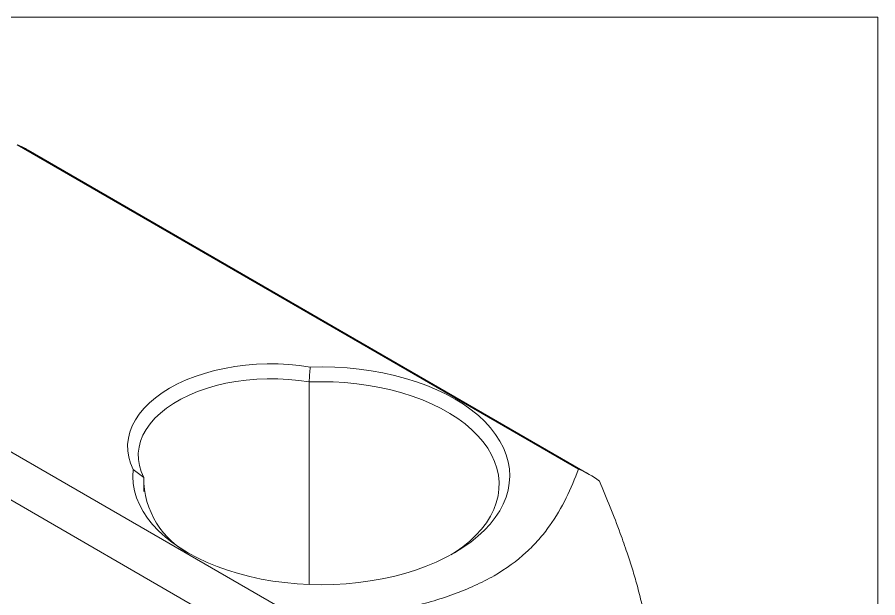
# Model space of a CAD drawing. Header units: millimetres. Extents: x 2 to 278, y 1 to 215.
# Drawn here: x 216.3 to 278, y 173.1 to 214.6 of the extents above; entities that cross this region are included whole.
import ezdxf

# ---------------------------------------------------------------- set-up
doc = ezdxf.new("R2010")
doc.units = ezdxf.units.MM

msp = doc.modelspace()

# ---------------------------------------------------------------- linework, layer by layer
at = {"color": 7, "linetype": 'Continuous', "lineweight": 0}
for p, q in [((1.579, 214.645), (277.989, 214.645)), ((277.989, 0.903), (277.989, 214.645)), ((216.303, 205.514), (256.535, 182.289)), ((257.309, 181.904), (217.078, 205.129)), ((237.258, 171.161), (197.026, 194.386)), ((235.761, 168.568), (195.529, 191.793)), ((237.222, 174.021), (237.222, 188.527)), ((225.375, 180.679), (225.375, 181.687))]:
    msp.add_line(p, q, dxfattribs=at)
at = {"color": 7, "linetype": 'Continuous', "lineweight": 0, "flags": 128}
for points in [[(224.606, 182.261), (224.422, 182.698), (224.296, 183.142), (224.229, 183.591), (224.22, 184.041), (224.271, 184.49), (224.381, 184.936), (224.548, 185.375), (224.773, 185.806), (225.054, 186.226), (225.389, 186.633), (225.777, 187.023), (226.214, 187.396), (226.699, 187.748), (227.23, 188.078), (227.801, 188.384), (228.412, 188.664), (229.057, 188.917), (229.734, 189.141), (230.438, 189.334), (231.165, 189.496), (231.912, 189.626), (232.673, 189.723), (233.445, 189.786), (234.223, 189.816), (235.003, 189.811), (235.78, 189.772), (236.549, 189.699), (237.307, 189.593)], [(237.307, 189.593), (238.188, 189.606), (239.069, 189.586), (239.946, 189.533), (240.815, 189.447), (241.672, 189.328), (242.515, 189.177), (243.338, 188.995), (244.139, 188.783), (244.914, 188.54), (245.661, 188.269), (246.375, 187.971), (247.054, 187.646), (247.694, 187.296), (248.294, 186.923), (248.85, 186.528), (249.361, 186.113), (249.824, 185.68), (250.236, 185.23), (250.598, 184.766), (250.905, 184.289), (251.159, 183.802), (251.356, 183.306), (251.498, 182.803), (251.582, 182.296), (251.608, 181.788), (251.578, 181.279), (251.489, 180.773), (251.344, 180.271), (251.143, 179.775), (250.886, 179.288), (250.574, 178.812), (250.209, 178.349), (249.793, 177.9), (249.327, 177.468), (248.813, 177.054), (248.253, 176.661), (247.651, 176.29), (247.007, 175.942), (246.326, 175.619), (245.609, 175.322), (244.861, 175.053), (244.084, 174.813), (243.281, 174.602), (242.456, 174.422), (241.613, 174.274), (240.755, 174.157), (239.885, 174.073), (239.008, 174.023), (238.127, 174.005), (237.245, 174.02), (236.368, 174.069), (235.497, 174.15), (234.638, 174.264), (233.794, 174.411), (232.967, 174.588), (232.163, 174.797), (231.384, 175.035), (230.633, 175.302), (229.915, 175.597), (229.231, 175.918), (228.584, 176.264), (227.979, 176.634), (227.416, 177.026), (226.899, 177.438), (226.429, 177.869), (226.01, 178.317), (225.641, 178.779), (225.326, 179.254), (225.065, 179.741), (224.859, 180.236), (224.71, 180.737), (224.618, 181.243), (224.583, 181.752), (224.606, 182.261)], [(237.222, 188.527), (236.488, 188.635), (235.74, 188.709), (234.985, 188.749), (234.227, 188.753), (233.471, 188.723), (232.721, 188.659), (231.982, 188.56), (231.26, 188.427), (230.558, 188.262), (229.881, 188.065), (229.233, 187.837), (228.619, 187.581), (228.042, 187.297), (227.506, 186.987), (227.014, 186.654), (226.57, 186.3), (226.176, 185.926), (225.834, 185.535), (225.548, 185.13), (225.318, 184.712), (225.147, 184.286), (225.035, 183.853), (224.983, 183.417), (224.991, 182.979), (225.059, 182.543), (225.187, 182.112), (225.375, 181.687)], [(247.375, 176.135), (247.698, 176.34), (248.241, 176.725), (248.738, 177.129), (249.186, 177.552), (249.585, 177.991), (249.931, 178.444), (250.223, 178.91), (250.461, 179.387), (250.642, 179.871), (250.767, 180.362), (250.834, 180.856), (250.843, 181.351), (250.795, 181.846), (250.689, 182.338), (250.525, 182.825), (250.306, 183.304), (250.031, 183.774), (249.702, 184.232), (249.32, 184.676), (248.887, 185.104), (248.406, 185.514), (247.878, 185.905), (247.305, 186.274), (246.691, 186.621), (246.037, 186.942), (245.348, 187.238), (244.625, 187.506), (243.874, 187.745), (243.095, 187.955), (242.295, 188.134), (241.475, 188.281), (240.64, 188.396), (239.793, 188.479), (238.939, 188.528), (238.08, 188.544), (237.222, 188.527)]]:
    msp.add_lwpolyline(points, dxfattribs=at)
at = {"color": 7, "linetype": 'Continuous', "lineweight": 0}
for centre, radius, start, end in [((213.591, 199.088), 6.975, 60.00992, 67.11929), ((253.828, 175.873), 6.964, 52.8658, 67.12345), ((231.487, 181.633), 6.112, 179.48721, 244.09468)]:
    msp.add_arc(centre, radius, start, end, dxfattribs=at)
for points in [[(237.222, 188.527), (237.251, 188.882), (237.279, 189.238), (237.307, 189.593)], [(224.606, 182.261), (224.862, 182.07), (225.118, 181.878), (225.375, 181.687)]]:
    msp.add_open_spline(points, degree=3, dxfattribs=at)
for points, knots in [([(256.535, 182.289), (256.283, 181.593), (255.995, 180.9), (255.317, 179.537), (254.927, 178.866), (254.222, 177.884), (253.967, 177.56), (253.407, 176.923), (253.101, 176.61), (252.114, 175.708), (251.356, 175.152), (250.045, 174.395), (249.576, 174.156), (248.607, 173.714), (248.104, 173.51), (247.064, 173.133), (246.528, 172.959), (245.426, 172.637), (244.859, 172.488), (243.148, 172.081), (241.987, 171.857), (239.639, 171.469), (238.453, 171.305), (237.258, 171.161)], [0, 0, 0, 0, 0.125, 0.125, 0.25, 0.25, 0.3125, 0.3125, 0.375, 0.375, 0.5, 0.5, 0.5625, 0.5625, 0.625, 0.625, 0.6875, 0.6875, 0.75, 0.75, 0.875, 0.875, 1, 1, 1, 1]), ([(261.333, 171.345), (261.333, 171.347), (261.271, 171.773), (261.074, 172.65), (260.762, 173.908), (260.405, 175.122), (260.004, 176.359), (259.479, 177.837), (258.818, 179.554), (258.294, 180.801), (258.032, 181.425)], [0, 0, 0, 0, 0.000485, 0.131253, 0.262692, 0.376859, 0.491274, 0.62891, 0.814277, 1, 1, 1, 1])]:
    msp.add_open_spline(points, degree=3, knots=knots, dxfattribs=at)

doc.saveas('drawing.dxf')
